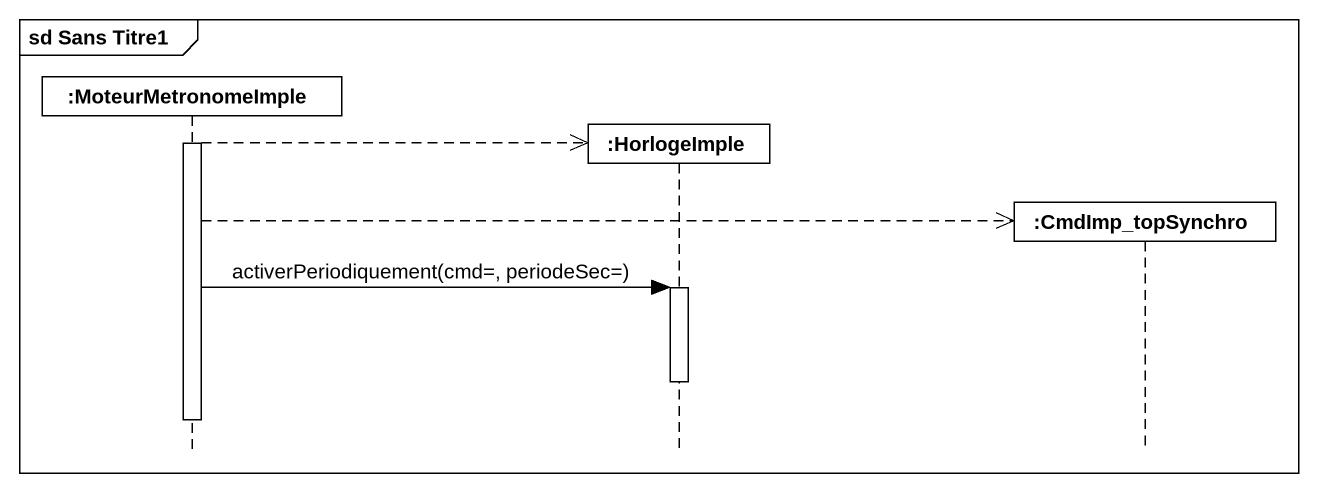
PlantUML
@startuml
mainframe sd Sans Titre1
hide footbox
participant ":MoteurMetronomeImple" as MoteurMetronomeImple
participant ":HorlogeImple" as HorlogeImple
participant ":CmdImp_topSynchro" as CmdImp_topSynchro

activate MoteurMetronomeImple
MoteurMetronomeImple -->> HorlogeImple **
MoteurMetronomeImple -->> CmdImp_topSynchro **
MoteurMetronomeImple -> HorlogeImple : activerPeriodiquement(cmd=, periodeSec=)
activate HorlogeImple
deactivate HorlogeImple
deactivate MoteurMetronomeImple
@enduml
